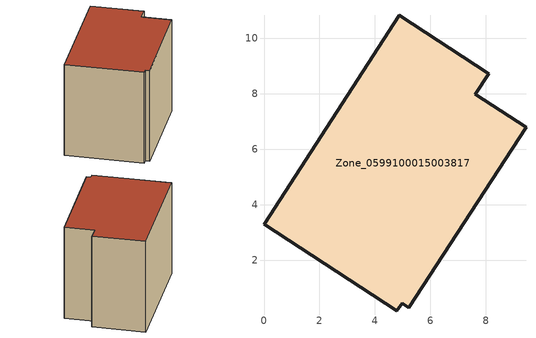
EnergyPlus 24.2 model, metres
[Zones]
Zone_0599100015003817
 floor ground (C_G): 4.78,0.18 0,3.3 4.89,10.83 8.12,8.72 7.63,7.99 9.45,6.79 5.23,0.28 4.98,0.45 z0.83
 wall outside (C_F): 8.12,8.72 4.89,10.83 0,3.3 4.78,0.18 4.98,0.45 5.23,0.28 9.45,6.79 7.63,7.99 8.12,8.72 z0.83:7.99
 roof outside (C_R): 5.23,0.28 9.45,6.79 7.63,7.99 8.12,8.72 4.89,10.83 0,3.3 4.78,0.18 4.98,0.45 z7.99
[BUILDING]
Pand.0599100015003817: North Axis=0; Terrain=City; Loads Convergence Tolerance Value=0.04; Temperature Convergence Tolerance Value=0.4; Solar Distribution=FullExterior; Maximum Number of Warmup Days=25; Minimum Number of Warmup Days=1
[Site:Location]
Rotterdam.The.Hague.AP_ZH_NLD Design_Conditions: Latitude=51.96; Longitude=4.45; Time Zone=1; Elevation=-4.5
[SITE:GROUNDTEMPERATURE:BUILDINGSURFACE]
18, 18, 18, 18, 18, 18, 18, 18, 18, 18, 18, 18
[MATERIAL] Thermal Absorptance=0.9; Solar Absorptance=0.7; Visible Absorptance=0.7
Name | Roughness | Thickness | Conductivity | Density | Specific Heat
G.TI.1965-1974 | MediumSmooth | 0.15 | 0.882353 | 540 | 1210
F.TI.1965-1974 | Rough | 0.3 | 0.697674 | 1920 | 840
R.TI.1965-1974 | MediumRough | 0.2 | 0.232558 | 1500 | 1000
[CONSTRUCTION]
C_G: G.TI.1965-1974
C_F: F.TI.1965-1974
C_R: R.TI.1965-1974
[ZONE]
Zone_0599100015003817: Type=1; Multiplier=1; Ceiling Height=Autocalculate; Volume=Autocalculate; Floor Area=autocalculate; Part of Total Floor Area=Yes
[ZONEINFILTRATION:DESIGNFLOWRATE]
Infil_Zone_0599100015003817: Zone or ZoneList or Space or SpaceList=Zone_0599100015003817; Schedule=AlwaysOn; Design Flow Rate Calculation Method=Flow/Area; Flow Rate per Floor Area=0.003; Constant Term Coefficient=1; Temperature Term Coefficient=0; Velocity Term Coefficient=0; Velocity Squared Term Coefficient=0
[HVACTEMPLATE:ZONE:IDEALLOADSAIRSYSTEM]
Zone_0599100015003817: Maximum Heating Supply Air Temperature=50; Minimum Cooling Supply Air Temperature=13; Maximum Heating Supply Air Humidity Ratio=0.0156; Minimum Cooling Supply Air Humidity Ratio=0.0077; Heating Limit=NoLimit; Cooling Limit=NoLimit; Dehumidification Control Type=ConstantSensibleHeatRatio; Cooling Sensible Heat Ratio=0.7; Dehumidification Setpoint=60; Humidification Control Type=None; Humidification Setpoint=30; Outdoor Air Method=None; Outdoor Air Flow Rate per Person=0.00944; Outdoor Air Flow Rate per Zone Floor Area=0; Outdoor Air Flow Rate per Zone=0; Demand Controlled Ventilation Type=None; Outdoor Air Economizer Type=NoEconomizer; Heat Recovery Type=None; Sensible Heat Recovery Effectiveness=0.7; Latent Heat Recovery Effectiveness=0.65
[ZONECONTROL:THERMOSTAT]
ThermostatControl_Zone_0599100015003817: Zone or ZoneList=Zone_0599100015003817; Control Type Schedule=DualSetpointControlType; Control 1=Thermostat_Zone_0599100015003817; Temperature Difference Between Cutout And Setpoint=0
[THERMOSTATSETPOINT:DUALSETPOINT]
Thermostat_Zone_0599100015003817: Heating Setpoint Temperature Schedule=HeatingSetpoint_Zone_0599100015003817; Cooling Setpoint Temperature Schedule=CoolingSetpoint_Zone_0599100015003817
[SCHEDULE:COMPACT]
HeatingSetpoint_Zone_0599100015003817: Through: 12/31, For: AllDays, Until: 24:00, 21
CoolingSetpoint_Zone_0599100015003817: Through: 12/31, For: AllDays, Until: 24:00, 24
DualSetpointControlType: Through: 12/31, For: AllDays, Until: 24:00, 4
AlwaysOn: Through: 12/31, For: AllDays, Until: 24:00, 1
